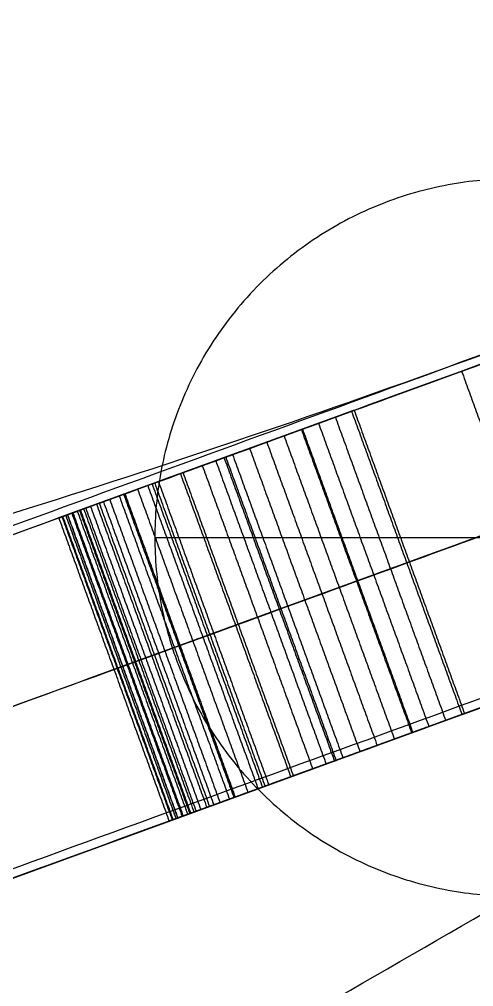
# Model space of a CAD drawing. Header units: millimetres. Extents: x -610 to 610, y -610 to 610.
# Drawn here: x 162.3 to 187.6, y -547.6 to -493.6 of the extents above; entities that cross this region are included whole.
import ezdxf

# ---------------------------------------------------------------- set-up
doc = ezdxf.new("R2010")
doc.units = ezdxf.units.MM
doc.layers.add('base', color=7, linetype='Continuous', true_color=0xffecbc)

msp = doc.modelspace()

# ---------------------------------------------------------------- linework, layer by layer
at = {"layer": 'base'}
for p, q in [((-25.715, -590.63, 122.966), (352.287, -453.048, 122.966)), ((-19.558, -607.544, 122.966), (358.444, -469.963, 122.966)), ((181.018, -515.385, 244.966), (181.018, -515.385, 190.199)), ((181.018, -515.385, 138.601), (181.018, -515.385, 0.966)), ((169.812, -522.506, -13.034), (188.312, -522.506, -13.034)), ((169.812, -522.506, -31.034), (188.312, -522.506, -31.034)), ((187.174, -532.3, 244.966), (187.174, -532.3, 190.199)), ((187.174, -532.3, 138.601), (187.174, -532.3, 0.966))]:
    msp.add_line(p, q, dxfattribs=at)
at = {"layer": 'base', "extrusion": (0, 0, -1)}
for centre, radius in [((0, 0, 3.534), 610), ((0, 0, 4.534), 610), ((0, 0, -2.476), 607.51), ((0, 0, 10.545), 607.51), ((0, 0, -4.966), 601.5), ((0, 0, 13.034), 601.5)]:
    msp.add_circle(centre, radius, dxfattribs=at)
at = {"layer": 'base'}
for centre, radius in [((0, 0, 249.466), 610), ((0, 0, 250.466), 610), ((0, 0, 243.455), 607.51), ((0, 0, 256.476), 607.51), ((0, 0, 240.966), 601.5), ((0, 0, 258.966), 601.5)]:
    msp.add_circle(centre, radius, dxfattribs=at)
for points, weights, degree, knots in [([(-495.198, -356.201, -4.034), (-851.399, 138.996, -4.034), (-356.201, 495.198, -4.034), (138.996, 851.399, -4.034), (495.198, 356.201, -4.034), (851.399, -138.996, -4.034), (356.201, -495.198, -4.034), (-138.996, -851.399, -4.034), (-495.198, -356.201, -4.034)], [1, 0.707106781187, 1, 0.707106781187, 1, 0.707106781187, 1, 0.707106781187, 1], 2, [0, 0, 0, 958.185759, 958.185759, 1916.371519, 1916.371519, 2874.557278, 2874.557278, 3832.743037, 3832.743037, 3832.743037]), ([(-610, 0, 249.966), (-610, -610, 249.966), (0, -610, 249.966), (610, -610, 249.966), (610, 0, 249.966), (610, 610, 249.966), (0, 610, 249.966), (-610, 610, 249.966), (-610, 0, 249.966)], [1, 0.707106781187, 1, 0.707106781187, 1, 0.707106781187, 1, 0.707106781187, 1], 2, [0, 0, 0, 958.185759, 958.185759, 1916.371519, 1916.371519, 2874.557278, 2874.557278, 3832.743037, 3832.743037, 3832.743037]), ([(32.649, -544.756, 240.966), (-510.363, -577.301, 240.966), (-544.649, -34.396, 240.966), (-578.935, 508.509, 240.966), (-36.142, 544.535, 240.966), (506.65, 580.562, 240.966), (544.417, 37.888, 240.966), (582.184, -504.785, 240.966), (39.634, -544.292, 240.966)], [1, 0.708239625255, 1, 0.708239625255, 1, 0.708239625255, 1, 0.708239625255, 1], 2, [654.018286, 654.018286, 654.018286, 1509.504571, 1509.504571, 2364.990855, 2364.990855, 3220.47714, 3220.47714, 4075.963425, 4075.963425, 4075.963425]), ([(32.649, -544.756, 244.966), (-510.363, -577.301, 244.966), (-544.649, -34.396, 244.966), (-578.935, 508.509, 244.966), (-36.142, 544.535, 244.966), (506.65, 580.562, 244.966), (544.417, 37.888, 244.966), (582.184, -504.785, 244.966), (39.634, -544.292, 244.966)], [1, 0.708239625255, 1, 0.708239625255, 1, 0.708239625255, 1, 0.708239625255, 1], 2, [654.018286, 654.018286, 654.018286, 1509.504571, 1509.504571, 2364.990855, 2364.990855, 3220.47714, 3220.47714, 4075.963425, 4075.963425, 4075.963425]), ([(32.649, -544.756, 242.966), (-510.363, -577.301, 242.966), (-544.649, -34.396, 242.966), (-578.935, 508.509, 242.966), (-36.142, 544.535, 242.966), (506.65, 580.562, 242.966), (544.417, 37.888, 242.966), (582.184, -504.785, 242.966), (39.634, -544.292, 242.966)], [1, 0.708239625255, 1, 0.708239625255, 1, 0.708239625255, 1, 0.708239625255, 1], 2, [654.018286, 654.018286, 654.018286, 1509.504571, 1509.504571, 2364.990855, 2364.990855, 3220.47714, 3220.47714, 4075.963425, 4075.963425, 4075.963425]), ([(189.812, -502.506, -13.034), (209.812, -502.506, -13.034), (209.812, -522.506, -13.034), (209.812, -542.506, -13.034), (189.812, -542.506, -13.034), (169.812, -542.506, -13.034), (169.812, -522.506, -13.034), (169.812, -502.506, -13.034), (189.812, -502.506, -13.034)], [1, 0.707106781187, 1, 0.707106781187, 1, 0.707106781187, 1, 0.707106781187, 1], 2, [0, 0, 0, 31.415927, 31.415927, 62.831853, 62.831853, 94.24778, 94.24778, 125.663706, 125.663706, 125.663706]), ([(189.812, -502.506, -31.034), (209.812, -502.506, -31.034), (209.812, -522.506, -31.034), (209.812, -542.506, -31.034), (189.812, -542.506, -31.034), (169.812, -542.506, -31.034), (169.812, -522.506, -31.034), (169.812, -502.506, -31.034), (189.812, -502.506, -31.034)], [1, 0.707106781187, 1, 0.707106781187, 1, 0.707106781187, 1, 0.707106781187, 1], 2, [0, 0, 0, 31.415927, 31.415927, 62.831853, 62.831853, 94.24778, 94.24778, 125.663706, 125.663706, 125.663706]), ([(189.812, -502.506, -22.034), (209.812, -502.506, -22.034), (209.812, -522.506, -22.034), (209.812, -542.506, -22.034), (189.812, -542.506, -22.034), (169.812, -542.506, -22.034), (169.812, -522.506, -22.034), (169.812, -502.506, -22.034), (189.812, -502.506, -22.034)], [1, 0.707106781187, 1, 0.707106781187, 1, 0.707106781187, 1, 0.707106781187, 1], 2, [0, 0, 0, 31.415927, 31.415927, 62.831853, 62.831853, 94.24778, 94.24778, 125.663706, 125.663706, 125.663706]), ([(180.934, -515.416, 138.544), (180.886, -515.433, 138.529), (180.838, -515.451, 138.514), (180.789, -515.469, 138.5), (180.491, -515.577, 138.412), (180.188, -515.687, 138.34), (179.883, -515.798, 138.284), (179.573, -515.911, 138.226), (179.261, -516.025, 138.185), (178.947, -516.139, 138.159), (178.628, -516.255, 138.132), (178.308, -516.372, 138.122), (177.988, -516.488, 138.128), (177.665, -516.606, 138.134), (177.343, -516.723, 138.155), (177.022, -516.84, 138.192), (176.699, -516.957, 138.228), (176.377, -517.074, 138.28), (176.058, -517.191, 138.345), (175.736, -517.308, 138.411), (175.416, -517.424, 138.491), (175.1, -517.539, 138.584), (174.779, -517.656, 138.678), (174.462, -517.771, 138.786), (174.15, -517.885, 138.905), (173.832, -518.001, 139.027), (173.519, -518.115, 139.162), (173.211, -518.227, 139.308), (172.579, -518.457, 139.608), (171.968, -518.679, 139.959), (171.384, -518.892, 140.354), (170.779, -519.112, 140.764), (170.201, -519.322, 141.222), (169.659, -519.52, 141.721), (169.093, -519.726, 142.243), (168.564, -519.918, 142.81), (168.079, -520.095, 143.416), (167.573, -520.279, 144.048), (167.114, -520.446, 144.723), (166.707, -520.594, 145.432), (166.282, -520.749, 146.173), (165.915, -520.883, 146.951), (165.607, -520.994, 147.754), (165.448, -521.052, 148.171), (165.305, -521.105, 148.595), (165.178, -521.151, 149.025), (165.047, -521.198, 149.466), (164.934, -521.239, 149.912), (164.838, -521.274, 150.363), (164.637, -521.348, 151.305), (164.51, -521.394, 152.264), (164.452, -521.415, 153.227), (164.378, -521.442, 154.47), (164.883, -521.258, 155.593), (165.839, -520.91, 156.31)], [1, 1, 1, 1, 1, 1, 1, 1, 1, 1, 1, 1, 1, 1, 1, 1, 1, 1, 1, 1, 1, 1, 1, 1, 1, 1, 1, 1, 1, 1, 1, 1, 1, 1, 1, 1, 1, 1, 1, 1, 1, 1, 1, 1, 1, 1, 1, 1, 1, 1, 1, 1, 0.915105733995, 0.915105733995, 1], 3, [1906.864799, 1906.864799, 1906.864799, 1906.864799, 1907.024916, 1907.024916, 1907.024916, 1908.013528, 1908.013528, 1908.013528, 1909.01806, 1909.01806, 1909.01806, 1910.039247, 1910.039247, 1910.039247, 1911.06999, 1911.06999, 1911.06999, 1912.107195, 1912.107195, 1912.107195, 1913.154889, 1913.154889, 1913.154889, 1914.216163, 1914.216163, 1914.216163, 1915.293393, 1915.293393, 1915.293393, 1917.502757, 1917.502757, 1917.502757, 1919.794297, 1919.794297, 1919.794297, 1922.183385, 1922.183385, 1922.183385, 1924.675663, 1924.675663, 1924.675663, 1927.278617, 1927.278617, 1927.278617, 1928.629144, 1928.629144, 1928.629144, 1930.015957, 1930.015957, 1930.015957, 1932.912329, 1932.912329, 1932.912329, 1936.48356, 1936.48356, 1936.48356, 1936.48356]), ([(184.012, -523.873, 138.544), (183.964, -523.891, 138.529), (183.916, -523.908, 138.514), (183.868, -523.926, 138.5), (183.569, -524.034, 138.412), (183.266, -524.145, 138.34), (182.961, -524.256, 138.284), (182.651, -524.368, 138.226), (182.339, -524.482, 138.185), (182.025, -524.596, 138.159), (181.706, -524.712, 138.132), (181.386, -524.829, 138.122), (181.066, -524.945, 138.128), (180.743, -525.063, 138.134), (180.421, -525.18, 138.155), (180.1, -525.297, 138.192), (179.777, -525.415, 138.228), (179.455, -525.532, 138.28), (179.136, -525.648, 138.345), (178.814, -525.765, 138.411), (178.494, -525.881, 138.491), (178.178, -525.997, 138.584), (177.857, -526.113, 138.678), (177.541, -526.229, 138.786), (177.228, -526.342, 138.905), (176.91, -526.458, 139.027), (176.597, -526.572, 139.162), (176.289, -526.684, 139.308), (175.657, -526.914, 139.608), (175.047, -527.136, 139.959), (174.462, -527.349, 140.354), (173.857, -527.569, 140.764), (173.28, -527.779, 141.222), (172.737, -527.977, 141.721), (172.171, -528.183, 142.243), (171.643, -528.375, 142.81), (171.157, -528.552, 143.416), (170.651, -528.736, 144.048), (170.192, -528.903, 144.723), (169.785, -529.051, 145.432), (169.36, -529.206, 146.173), (168.993, -529.34, 146.951), (168.685, -529.452, 147.754), (168.526, -529.51, 148.171), (168.383, -529.562, 148.595), (168.256, -529.608, 149.025), (168.125, -529.655, 149.466), (168.012, -529.697, 149.912), (167.916, -529.732, 150.363), (167.715, -529.805, 151.305), (167.588, -529.851, 152.264), (167.53, -529.872, 153.227), (167.456, -529.899, 154.47), (167.961, -529.715, 155.593), (168.917, -529.367, 156.31)], [1, 1, 1, 1, 1, 1, 1, 1, 1, 1, 1, 1, 1, 1, 1, 1, 1, 1, 1, 1, 1, 1, 1, 1, 1, 1, 1, 1, 1, 1, 1, 1, 1, 1, 1, 1, 1, 1, 1, 1, 1, 1, 1, 1, 1, 1, 1, 1, 1, 1, 1, 1, 0.915105733995, 0.915105733995, 1], 3, [1906.864799, 1906.864799, 1906.864799, 1906.864799, 1907.024916, 1907.024916, 1907.024916, 1908.013528, 1908.013528, 1908.013528, 1909.01806, 1909.01806, 1909.01806, 1910.039247, 1910.039247, 1910.039247, 1911.06999, 1911.06999, 1911.06999, 1912.107195, 1912.107195, 1912.107195, 1913.154889, 1913.154889, 1913.154889, 1914.216163, 1914.216163, 1914.216163, 1915.293393, 1915.293393, 1915.293393, 1917.502757, 1917.502757, 1917.502757, 1919.794297, 1919.794297, 1919.794297, 1922.183385, 1922.183385, 1922.183385, 1924.675663, 1924.675663, 1924.675663, 1927.278617, 1927.278617, 1927.278617, 1928.629144, 1928.629144, 1928.629144, 1930.015957, 1930.015957, 1930.015957, 1932.912329, 1932.912329, 1932.912329, 1936.48356, 1936.48356, 1936.48356, 1936.48356]), ([(187.09, -532.33, 138.544), (187.042, -532.348, 138.529), (186.994, -532.365, 138.514), (186.946, -532.383, 138.5), (186.647, -532.492, 138.412), (186.345, -532.602, 138.34), (186.04, -532.713, 138.284), (185.73, -532.826, 138.226), (185.417, -532.939, 138.185), (185.103, -533.054, 138.159), (184.784, -533.17, 138.132), (184.464, -533.286, 138.122), (184.144, -533.403, 138.128), (183.822, -533.52, 138.134), (183.499, -533.637, 138.155), (183.178, -533.754, 138.192), (182.855, -533.872, 138.228), (182.534, -533.989, 138.28), (182.214, -534.105, 138.345), (181.892, -534.222, 138.411), (181.572, -534.339, 138.491), (181.256, -534.454, 138.584), (180.936, -534.57, 138.678), (180.619, -534.686, 138.786), (180.306, -534.8, 138.905), (179.988, -534.915, 139.027), (179.675, -535.029, 139.162), (179.367, -535.141, 139.308), (178.735, -535.371, 139.608), (178.125, -535.594, 139.959), (177.541, -535.806, 140.354), (176.935, -536.027, 140.764), (176.358, -536.237, 141.222), (175.815, -536.434, 141.721), (175.249, -536.64, 142.243), (174.721, -536.833, 142.81), (174.235, -537.009, 143.416), (173.729, -537.193, 144.048), (173.27, -537.36, 144.723), (172.863, -537.509, 145.432), (172.439, -537.663, 146.173), (172.071, -537.797, 146.951), (171.764, -537.909, 147.754), (171.604, -537.967, 148.171), (171.461, -538.019, 148.595), (171.334, -538.065, 149.025), (171.204, -538.113, 149.466), (171.09, -538.154, 149.912), (170.994, -538.189, 150.363), (170.793, -538.262, 151.305), (170.666, -538.308, 152.264), (170.609, -538.329, 153.227), (170.534, -538.356, 154.47), (171.039, -538.172, 155.593), (171.996, -537.824, 156.31)], [1, 1, 1, 1, 1, 1, 1, 1, 1, 1, 1, 1, 1, 1, 1, 1, 1, 1, 1, 1, 1, 1, 1, 1, 1, 1, 1, 1, 1, 1, 1, 1, 1, 1, 1, 1, 1, 1, 1, 1, 1, 1, 1, 1, 1, 1, 1, 1, 1, 1, 1, 1, 0.915105733995, 0.915105733995, 1], 3, [1906.864799, 1906.864799, 1906.864799, 1906.864799, 1907.024916, 1907.024916, 1907.024916, 1908.013528, 1908.013528, 1908.013528, 1909.01806, 1909.01806, 1909.01806, 1910.039247, 1910.039247, 1910.039247, 1911.06999, 1911.06999, 1911.06999, 1912.107195, 1912.107195, 1912.107195, 1913.154889, 1913.154889, 1913.154889, 1914.216163, 1914.216163, 1914.216163, 1915.293393, 1915.293393, 1915.293393, 1917.502757, 1917.502757, 1917.502757, 1919.794297, 1919.794297, 1919.794297, 1922.183385, 1922.183385, 1922.183385, 1924.675663, 1924.675663, 1924.675663, 1927.278617, 1927.278617, 1927.278617, 1928.629144, 1928.629144, 1928.629144, 1930.015957, 1930.015957, 1930.015957, 1932.912329, 1932.912329, 1932.912329, 1936.48356, 1936.48356, 1936.48356, 1936.48356])]:
    msp.add_rational_spline(points, weights, degree=degree, knots=knots, dxfattribs=at)
for points, degree in [([(106.565, -590.573, 240.966), (282.367, -489.074, 240.966), (458.169, -387.574, 240.966)], 2), ([(106.565, -590.573, 244.966), (282.367, -489.074, 244.966), (458.169, -387.574, 244.966)], 2), ([(106.565, -590.573, 242.966), (282.367, -489.074, 242.966), (458.169, -387.574, 242.966)], 2), ([(0, -580.758, 4.966), (186.652, -512.822, 4.966), (373.304, -444.886, 4.966)], 2), ([(0, -580.758, 0.966), (186.652, -512.822, 0.966), (373.304, -444.886, 0.966)], 2), ([(0, -580.758, 2.966), (186.652, -512.822, 2.966), (373.304, -444.886, 2.966)], 2), ([(9.748, -577.722, 0.966), (186.929, -513.234, 0.966), (364.109, -448.745, 0.966)], 2), ([(352.287, -453.048, 244.966), (168.139, -520.073, 244.966), (-16.009, -587.097, 244.966)], 2), ([(12.827, -586.18, 0.966), (190.007, -521.691, 0.966), (367.188, -457.203, 0.966)], 2), ([(383.564, -460.307, 4.966), (192.808, -529.736, 4.966), (2.052, -599.166, 4.966)], 2), ([(383.564, -460.307, 0.966), (192.808, -529.736, 0.966), (2.052, -599.166, 0.966)], 2), ([(383.564, -460.307, 2.966), (192.808, -529.736, 2.966), (2.052, -599.166, 2.966)], 2), ([(355.365, -461.506, 244.966), (171.217, -528.53, 244.966), (-12.931, -595.555, 244.966)], 2), ([(15.905, -594.637, 0.966), (193.085, -530.148, 0.966), (370.266, -465.66, 0.966)], 2), ([(358.444, -469.963, 244.966), (174.295, -536.987, 244.966), (-9.853, -604.012, 244.966)], 2), ([(205.167, -506.596, 155.228), (197.089, -509.536, 149.666), (189.012, -512.476, 144.105), (180.934, -515.416, 138.544)], 3), ([(168.071, -520.098, 182.097), (174.723, -517.677, 186.26), (181.375, -515.255, 190.422), (188.027, -512.834, 194.585)], 3), ([(186.652, -512.822, 4.966), (186.652, -512.822, 2.966), (186.652, -512.822, 0.966)], 2), ([(186.929, -513.234, 0.966), (190.007, -521.691, 0.966), (193.085, -530.148, 0.966)], 2), ([(208.245, -515.053, 155.228), (200.167, -517.993, 149.666), (192.09, -520.933, 144.105), (184.012, -523.873, 138.544)], 3), ([(179.883, -515.798, 138.284), (182.961, -524.256, 138.284), (186.04, -532.713, 138.284)], 2), ([(180.789, -515.469, 138.5), (183.868, -523.926, 138.5), (186.946, -532.383, 138.5)], 2), ([(180.934, -515.416, 138.544), (184.012, -523.873, 138.544), (187.09, -532.33, 138.544)], 2), ([(178.947, -516.139, 138.159), (182.025, -524.596, 138.159), (185.103, -533.054, 138.159)], 2), ([(177.022, -516.84, 138.192), (180.1, -525.297, 138.192), (183.178, -533.754, 138.192)], 2), ([(177.988, -516.488, 138.128), (181.066, -524.945, 138.128), (184.144, -533.403, 138.128)], 2), ([(178.049, -516.466, 188.341), (181.127, -524.923, 188.341), (184.205, -533.38, 188.341)], 2), ([(176.058, -517.191, 138.345), (179.136, -525.648, 138.345), (182.214, -534.105, 138.345)], 2), ([(174.15, -517.885, 138.905), (177.228, -526.342, 138.905), (180.306, -534.8, 138.905)], 2), ([(175.1, -517.539, 138.584), (178.178, -525.997, 138.584), (181.256, -534.454, 138.584)], 2), ([(165.839, -520.91, 156.31), (168.482, -519.948, 157.934), (171.124, -518.986, 159.558), (173.767, -518.024, 161.181)], 3), ([(172.461, -518.5, 161.646), (175.54, -526.957, 161.646), (178.618, -535.414, 161.646)], 2), ([(173.211, -518.227, 139.308), (176.289, -526.684, 139.308), (179.367, -535.141, 139.308)], 2), ([(173.676, -518.058, 161.212), (176.754, -526.515, 161.212), (179.832, -534.972, 161.212)], 2), ([(173.767, -518.024, 161.181), (176.845, -526.482, 161.181), (179.923, -534.939, 161.181)], 2), ([(171.238, -518.945, 162.148), (174.316, -527.402, 162.148), (177.395, -535.859, 162.148)], 2), ([(171.384, -518.892, 140.354), (174.462, -527.349, 140.354), (177.541, -535.806, 140.354)], 2), ([(169.659, -519.52, 141.721), (172.737, -527.977, 141.721), (175.815, -536.434, 141.721)], 2), ([(169.803, -519.467, 158.746), (172.881, -527.924, 158.746), (175.959, -536.382, 158.746)], 2), ([(170.014, -519.391, 162.768), (173.092, -527.848, 162.768), (176.17, -536.305, 162.768)], 2), ([(168.071, -520.098, 182.097), (171.149, -528.555, 182.097), (174.227, -537.012, 182.097)], 2), ([(168.079, -520.095, 143.416), (171.157, -528.552, 143.416), (174.235, -537.009, 143.416)], 2), ([(168.139, -520.073, 244.966), (171.217, -528.53, 244.966), (174.295, -536.987, 244.966)], 2), ([(168.85, -519.814, 163.539), (171.928, -528.271, 163.539), (175.006, -536.729, 163.539)], 2), ([(169.416, -519.608, 163.138), (172.494, -528.065, 163.138), (175.572, -536.523, 163.138)], 2), ([(166.557, -520.649, 180.303), (169.635, -529.106, 180.303), (172.713, -537.563, 180.303)], 2), ([(166.707, -520.594, 145.432), (169.785, -529.051, 145.432), (172.863, -537.509, 145.432)], 2), ([(166.944, -520.508, 165.435), (170.022, -528.965, 165.435), (173.1, -537.422, 165.435)], 2), ([(167.292, -520.381, 181.285), (170.37, -528.838, 181.285), (173.449, -537.296, 181.285)], 2), ([(167.822, -520.188, 164.435), (170.9, -528.645, 164.435), (173.979, -537.103, 164.435)], 2), ([(165.178, -521.151, 149.025), (168.256, -529.608, 149.025), (171.334, -538.065, 149.025)], 2), ([(165.205, -521.141, 177.351), (168.283, -529.598, 177.351), (171.361, -538.055, 177.351)], 2), ([(165.235, -521.13, 168.785), (168.313, -529.587, 168.785), (171.391, -538.044, 168.785)], 2), ([(165.485, -521.039, 178.185), (168.563, -529.496, 178.185), (171.641, -537.953, 178.185)], 2), ([(165.607, -520.994, 147.754), (168.685, -529.452, 147.754), (171.764, -537.909, 147.754)], 2), ([(165.656, -520.976, 167.64), (168.735, -529.434, 167.64), (171.813, -537.891, 167.64)], 2), ([(165.839, -520.91, 156.31), (168.917, -529.367, 156.31), (171.996, -537.824, 156.31)], 2), ([(165.956, -520.867, 179.261), (169.035, -529.324, 179.261), (172.113, -537.782, 179.261)], 2), ([(166.223, -520.77, 166.514), (169.301, -529.228, 166.514), (172.379, -537.685, 166.514)], 2), ([(164.452, -521.415, 153.227), (167.53, -529.872, 153.227), (170.609, -538.329, 153.227)], 2), ([(164.63, -521.35, 173.005), (167.708, -529.807, 173.005), (170.786, -538.265, 173.005)], 2), ([(164.641, -521.346, 172.474), (167.719, -529.803, 172.474), (170.797, -538.26, 172.474)], 2), ([(164.655, -521.341, 174.074), (167.733, -529.798, 174.074), (170.811, -538.255, 174.074)], 2), ([(164.669, -521.336, 171.939), (167.747, -529.793, 171.939), (170.825, -538.25, 171.939)], 2), ([(164.838, -521.274, 150.363), (167.916, -529.732, 150.363), (170.994, -538.189, 150.363)], 2), ([(164.931, -521.24, 176.253), (168.01, -529.698, 176.253), (171.088, -538.155, 176.253)], 2), ([(164.94, -521.237, 169.928), (168.018, -529.694, 169.928), (171.096, -538.152, 169.928)], 2), ([(171.149, -528.555, 182.097), (177.801, -526.134, 186.26), (184.453, -523.713, 190.422), (191.105, -521.291, 194.585)], 3), ([(169.812, -522.506, -13.034), (169.812, -522.506, -22.034), (169.812, -522.506, -31.034)], 2), ([(211.323, -523.51, 155.228), (203.246, -526.45, 149.666), (195.168, -529.39, 144.105), (187.09, -532.33, 138.544)], 3), ([(168.917, -529.367, 156.31), (171.56, -528.405, 157.934), (174.203, -527.444, 159.558), (176.845, -526.482, 161.181)], 3), ([(174.227, -537.012, 182.097), (180.879, -534.591, 186.26), (187.531, -532.17, 190.422), (194.184, -529.749, 194.585)], 3), ([(171.996, -537.824, 156.31), (174.638, -536.863, 157.934), (177.281, -535.901, 159.558), (179.923, -534.939, 161.181)], 3)]:
    msp.add_open_spline(points, degree=degree, dxfattribs=at)
for points in [[(173.767, -518.024, 161.181), (173.736, -518.036, 161.192), (173.706, -518.047, 161.202), (173.676, -518.058, 161.212), (173.269, -518.206, 161.352), (172.864, -518.353, 161.495), (172.461, -518.5, 161.646), (172.05, -518.65, 161.802), (171.641, -518.798, 161.967), (171.238, -518.945, 162.148), (170.822, -519.096, 162.335), (170.412, -519.246, 162.539), (170.014, -519.391, 162.768), (169.811, -519.464, 162.885), (169.611, -519.537, 163.008), (169.416, -519.608, 163.138), (169.223, -519.678, 163.265), (169.034, -519.747, 163.399), (168.85, -519.814, 163.539), (168.489, -519.945, 163.814), (168.146, -520.07, 164.112), (167.822, -520.188, 164.435), (167.509, -520.302, 164.747), (167.215, -520.409, 165.081), (166.944, -520.508, 165.435), (166.682, -520.603, 165.777), (166.441, -520.691, 166.138), (166.223, -520.77, 166.514), (166.012, -520.847, 166.876), (165.823, -520.916, 167.253), (165.656, -520.976, 167.64), (165.496, -521.035, 168.012), (165.355, -521.086, 168.395), (165.235, -521.13, 168.785), (165.119, -521.172, 169.16), (165.021, -521.208, 169.542), (164.94, -521.237, 169.928), (164.802, -521.288, 170.59), (164.714, -521.319, 171.263), (164.669, -521.336, 171.939), (164.657, -521.34, 172.117), (164.648, -521.344, 172.295), (164.641, -521.346, 172.474), (164.635, -521.348, 172.651), (164.631, -521.35, 172.828), (164.63, -521.35, 173.005), (164.627, -521.351, 173.362), (164.635, -521.348, 173.718), (164.655, -521.341, 174.074), (164.696, -521.326, 174.806), (164.785, -521.294, 175.536), (164.931, -521.24, 176.253), (165.007, -521.213, 176.623), (165.098, -521.18, 176.99), (165.205, -521.141, 177.351), (165.288, -521.11, 177.632), (165.382, -521.077, 177.911), (165.485, -521.039, 178.185), (165.624, -520.988, 178.552), (165.781, -520.931, 178.912), (165.956, -520.867, 179.261), (166.137, -520.802, 179.621), (166.337, -520.729, 179.969), (166.557, -520.649, 180.303), (166.782, -520.567, 180.646), (167.028, -520.477, 180.974), (167.292, -520.381, 181.285), (167.537, -520.292, 181.571), (167.797, -520.197, 181.843), (168.071, -520.098, 182.097)], [(176.845, -526.482, 161.181), (176.815, -526.493, 161.192), (176.784, -526.504, 161.202), (176.754, -526.515, 161.212), (176.347, -526.663, 161.352), (175.942, -526.81, 161.495), (175.54, -526.957, 161.646), (175.128, -527.107, 161.802), (174.719, -527.256, 161.967), (174.316, -527.402, 162.148), (173.9, -527.554, 162.335), (173.49, -527.703, 162.539), (173.092, -527.848, 162.768), (172.889, -527.922, 162.885), (172.689, -527.994, 163.008), (172.494, -528.065, 163.138), (172.301, -528.136, 163.265), (172.112, -528.204, 163.399), (171.928, -528.271, 163.539), (171.568, -528.403, 163.814), (171.224, -528.528, 164.112), (170.9, -528.645, 164.435), (170.587, -528.759, 164.747), (170.293, -528.866, 165.081), (170.022, -528.965, 165.435), (169.76, -529.06, 165.777), (169.519, -529.148, 166.138), (169.301, -529.228, 166.514), (169.09, -529.304, 166.876), (168.902, -529.373, 167.253), (168.735, -529.434, 167.64), (168.574, -529.492, 168.012), (168.434, -529.543, 168.395), (168.313, -529.587, 168.785), (168.197, -529.629, 169.16), (168.099, -529.665, 169.542), (168.018, -529.694, 169.928), (167.88, -529.745, 170.59), (167.792, -529.777, 171.263), (167.747, -529.793, 171.939), (167.735, -529.798, 172.117), (167.726, -529.801, 172.295), (167.719, -529.803, 172.474), (167.713, -529.806, 172.651), (167.709, -529.807, 172.828), (167.708, -529.807, 173.005), (167.705, -529.808, 173.362), (167.714, -529.805, 173.718), (167.733, -529.798, 174.074), (167.774, -529.783, 174.806), (167.863, -529.751, 175.536), (168.01, -529.698, 176.253), (168.085, -529.67, 176.623), (168.176, -529.637, 176.99), (168.283, -529.598, 177.351), (168.366, -529.568, 177.632), (168.46, -529.534, 177.911), (168.563, -529.496, 178.185), (168.702, -529.446, 178.552), (168.859, -529.388, 178.912), (169.035, -529.324, 179.261), (169.215, -529.259, 179.621), (169.415, -529.186, 179.969), (169.635, -529.106, 180.303), (169.86, -529.024, 180.646), (170.106, -528.935, 180.974), (170.37, -528.838, 181.285), (170.615, -528.749, 181.571), (170.875, -528.655, 181.843), (171.149, -528.555, 182.097)], [(179.923, -534.939, 161.181), (179.893, -534.95, 161.192), (179.862, -534.961, 161.202), (179.832, -534.972, 161.212), (179.426, -535.12, 161.352), (179.02, -535.268, 161.495), (178.618, -535.414, 161.646), (178.206, -535.564, 161.802), (177.797, -535.713, 161.967), (177.395, -535.859, 162.148), (176.978, -536.011, 162.335), (176.568, -536.16, 162.539), (176.17, -536.305, 162.768), (175.967, -536.379, 162.885), (175.768, -536.451, 163.008), (175.572, -536.523, 163.138), (175.379, -536.593, 163.265), (175.191, -536.662, 163.399), (175.006, -536.729, 163.539), (174.646, -536.86, 163.814), (174.302, -536.985, 164.112), (173.979, -537.103, 164.435), (173.665, -537.217, 164.747), (173.372, -537.324, 165.081), (173.1, -537.422, 165.435), (172.838, -537.518, 165.777), (172.597, -537.605, 166.138), (172.379, -537.685, 166.514), (172.169, -537.761, 166.876), (171.98, -537.83, 167.253), (171.813, -537.891, 167.64), (171.652, -537.949, 168.012), (171.512, -538.001, 168.395), (171.391, -538.044, 168.785), (171.275, -538.087, 169.16), (171.177, -538.122, 169.542), (171.096, -538.152, 169.928), (170.958, -538.202, 170.59), (170.87, -538.234, 171.263), (170.825, -538.25, 171.939), (170.813, -538.255, 172.117), (170.804, -538.258, 172.295), (170.797, -538.26, 172.474), (170.791, -538.263, 172.651), (170.787, -538.264, 172.828), (170.786, -538.265, 173.005), (170.784, -538.266, 173.362), (170.792, -538.263, 173.718), (170.811, -538.255, 174.074), (170.852, -538.241, 174.806), (170.941, -538.208, 175.536), (171.088, -538.155, 176.253), (171.163, -538.127, 176.623), (171.254, -538.094, 176.99), (171.361, -538.055, 177.351), (171.445, -538.025, 177.632), (171.538, -537.991, 177.911), (171.641, -537.953, 178.185), (171.78, -537.903, 178.552), (171.937, -537.846, 178.912), (172.113, -537.782, 179.261), (172.293, -537.716, 179.621), (172.494, -537.643, 179.969), (172.713, -537.563, 180.303), (172.939, -537.481, 180.646), (173.184, -537.392, 180.974), (173.449, -537.296, 181.285), (173.693, -537.207, 181.571), (173.953, -537.112, 181.843), (174.227, -537.012, 182.097)]]:
    msp.add_open_spline(points, degree=3, knots=[1946.225194, 1946.225194, 1946.225194, 1946.225194, 1946.32724, 1946.32724, 1946.32724, 1947.690361, 1947.690361, 1947.690361, 1949.085409, 1949.085409, 1949.085409, 1950.529102, 1950.529102, 1950.529102, 1951.265411, 1951.265411, 1951.265411, 1951.989469, 1951.989469, 1951.989469, 1953.403471, 1953.403471, 1953.403471, 1954.773515, 1954.773515, 1954.773515, 1956.098519, 1956.098519, 1956.098519, 1957.376491, 1957.376491, 1957.376491, 1958.606696, 1958.606696, 1958.606696, 1959.793059, 1959.793059, 1959.793059, 1961.826634, 1961.826634, 1961.826634, 1962.361907, 1962.361907, 1962.361907, 1962.89374, 1962.89374, 1962.89374, 1963.962918, 1963.962918, 1963.962918, 1966.163768, 1966.163768, 1966.163768, 1967.300024, 1967.300024, 1967.300024, 1968.185586, 1968.185586, 1968.185586, 1969.374178, 1969.374178, 1969.374178, 1970.596316, 1970.596316, 1970.596316, 1971.853083, 1971.853083, 1971.853083, 1973.014281, 1973.014281, 1973.014281, 1973.014281], dxfattribs=at)

doc.saveas('drawing.dxf')
